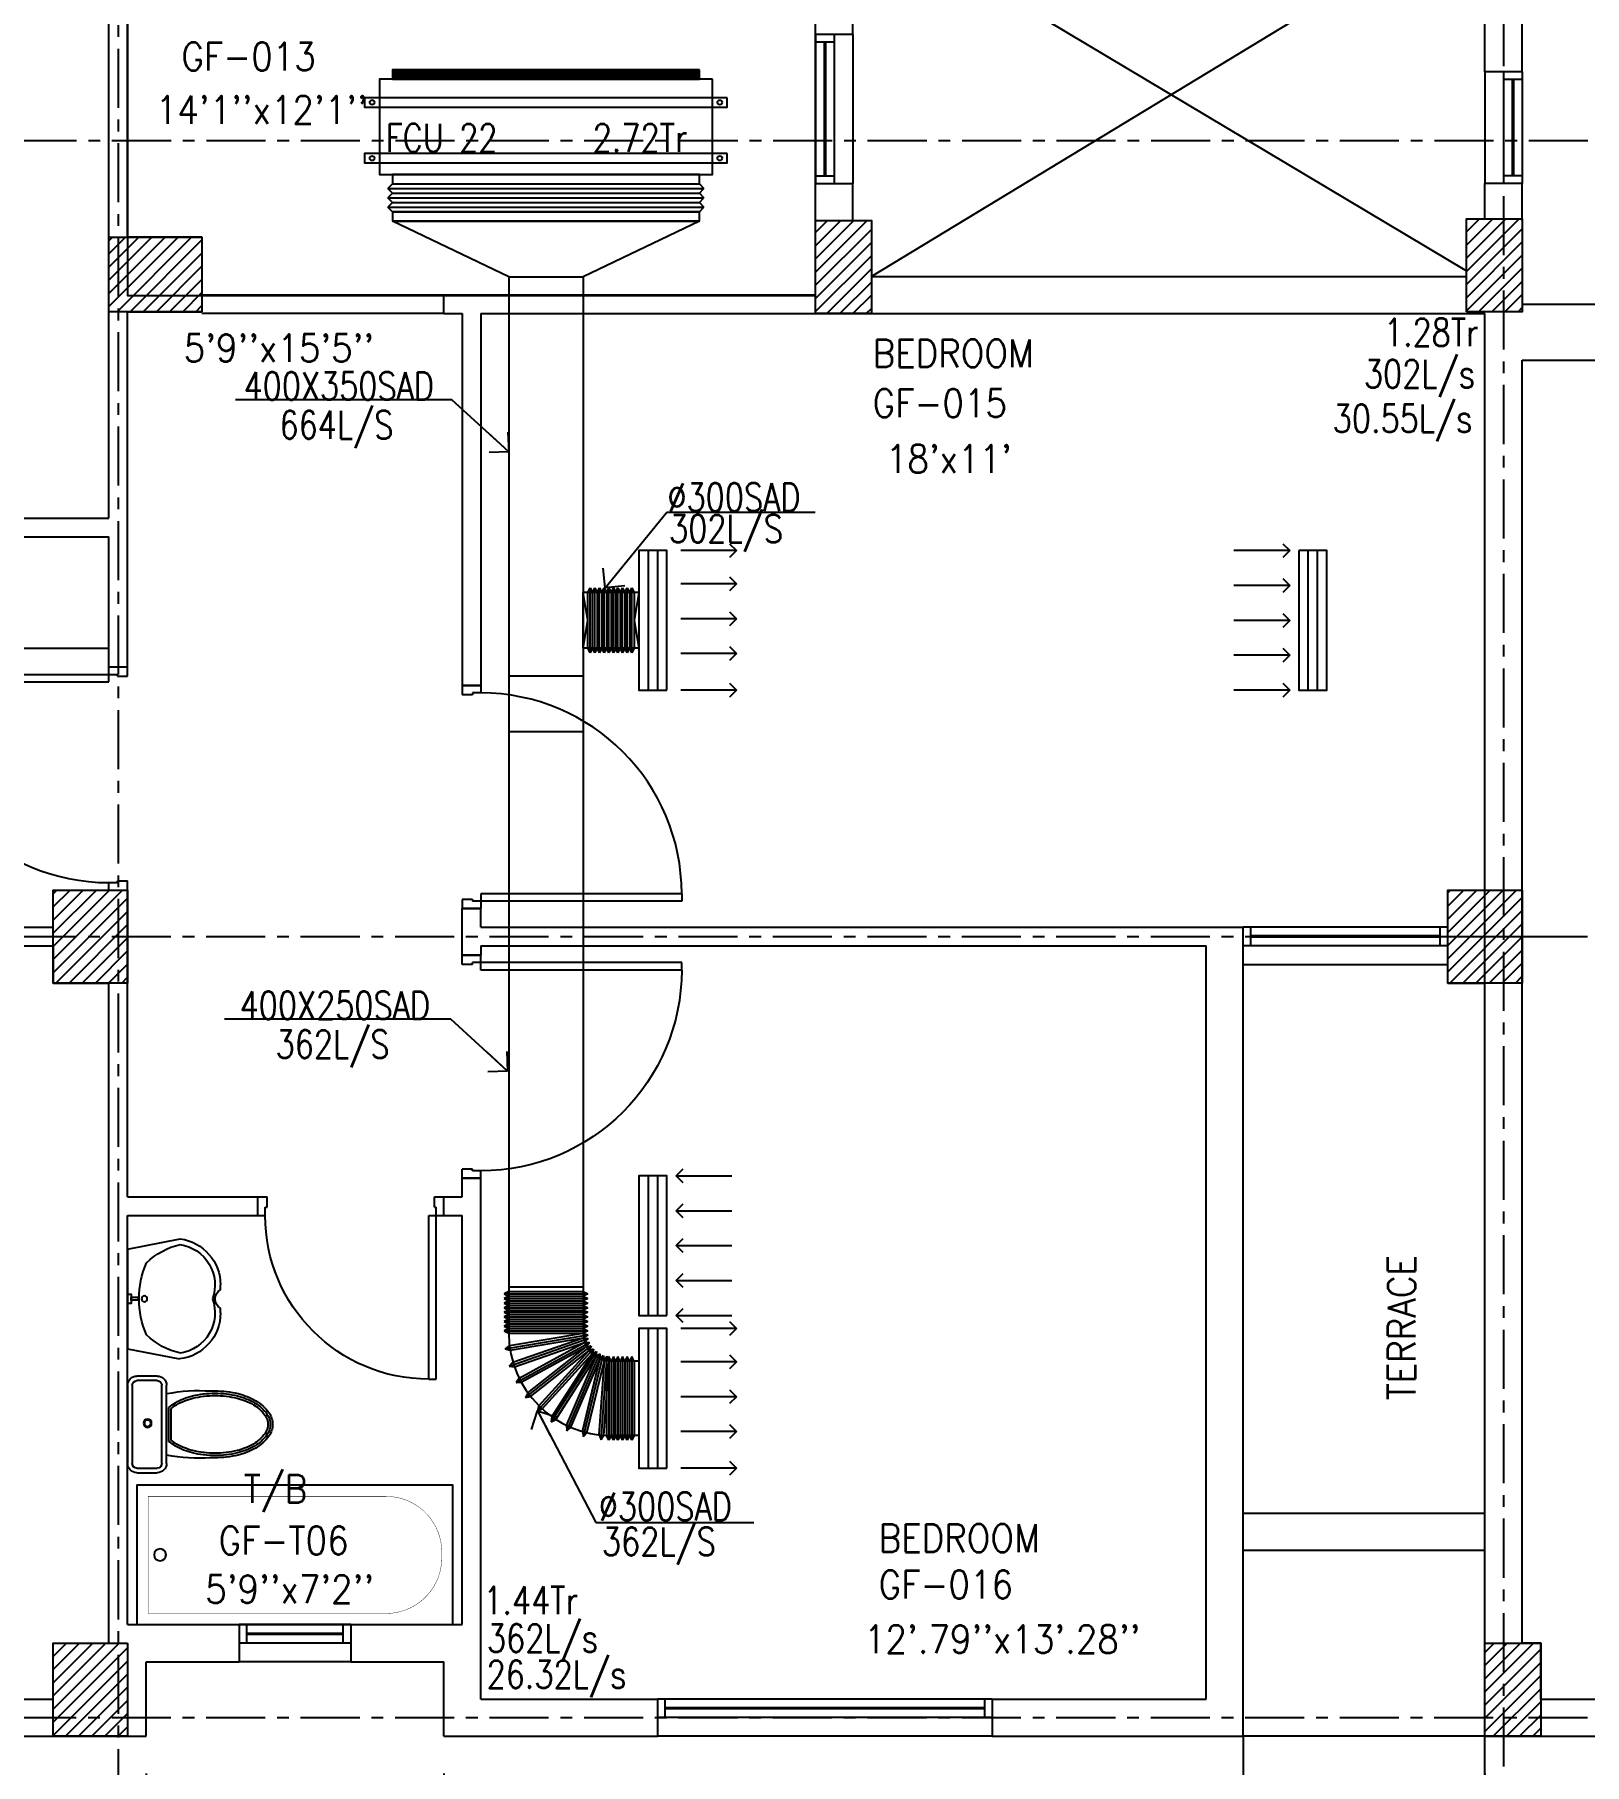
# Model space of a CAD drawing. Header units: millimetres. Extents: x -1288794 to 2153086, y -2701644 to -1335282.
# Drawn here: x 855967 to 864302, y -1509420 to -1500119 of the extents above; entities that cross this region are included whole.
import ezdxf

# ---------------------------------------------------------------- set-up
doc = ezdxf.new("R2010")
doc.units = ezdxf.units.MM
doc.header["$LTSCALE"] = 100
doc.header["$PDMODE"] = 34
doc.linetypes.add('CENTER', pattern=[50.8, 31.75, -6.35, 6.35, -6.35])
doc.linetypes.add('DASHED2', pattern=[9.525, 6.35, -3.175])
for name, color, linetype in [('A-ANNO-DIMS', 1, 'Continuous'), ('A-ANNO-TEXT', 8, 'Continuous'), ('A-DOOR', 4, 'Continuous'), ('A-FLOR-OVHD', 4, 'DASHED2'), ('A-FLOR-PFIX', 8, 'Continuous'), ('A-FLOR-SPCL', 8, 'Continuous'), ('A-GLAZ', 5, 'Continuous'), ('A-GRID', 253, 'CENTER'), ('A-WALL-FULL', 8, 'Continuous'), ('AC-HLTEXT', 100, 'Continuous'), ('AC-SAD', 3, 'Continuous'), ('AC-SAD TEXT', 3, 'Continuous'), ('FCU-AC', 160, 'Continuous'), ('RETURN GRILL RIGHT', 1, 'Continuous'), ('S-COL- HACT.', 9, 'Continuous'), ('S-COL.', 8, 'Continuous'), ('SUPPLY GRILL RIGHT', 3, 'Continuous')]:
    doc.layers.add(name, color=color, linetype=linetype)
doc.styles.add('ROMANS', font='romans.shx', dxfattribs={"width": 0.8})
doc.styles.add('SIMPLEX', font='simplex.shx', dxfattribs={"width": 0.8})
doc.dimstyles.new('100 of DIM2', dxfattribs={"dimscale": 0, "dimtxt": 200, "dimasz": 150, "dimexe": 75, "dimexo": 200, "dimgap": 75, "dimtad": 1, "dimdec": 0, "dimrnd": 5, "dimzin": 0, "dimdsep": 46, "dimtxsty": 'ROMANS', "dimblk": 'ARCHTICK', "dimcen": 100, "dimclrd": 94, "dimclre": 94, "dimclrt": 2, "dimadec": 0, "dimazin": 0, "dimtfac": 1, "dimtdec": 0, "dimtofl": 0, "dimtmove": 2, "dimatfit": 3, "dimldrblk": 'OPEN90', "dimfxl": 75, "dimtolj": 1, "dimtzin": 0, "dimarcsym": 0})
pattern_1 = [(45, (1972922.05, -1109556.65), (-35.355339, 35.355339), [])]
pattern_2 = [(45, (1093462.05, -1509993.415), (-35.355339, 35.355339), [])]

# ---------------------------------------------------------------- blocks, each defined once
blk = doc.blocks.new('D-100-R1')
for p, q in [((-80, 980), (-80, 100)), ((-80, 980), (-40, 980)), ((-40, 980), (-40, 55)), ((-1000, 100), (-1000, 0)), ((-1000, 100), (-960, 100)), ((-960, 100), (-960, 55)), ((-80, 100), (0, 100)), ((0, 100), (0, 0)), ((-960, 55), (-950, 55)), ((-950, 55), (-950, 0)), ((-50, 55), (-50, 0)), ((-50, 55), (-40, 55)), ((-50, 0), (0, 0)), ((-1000, 0), (-950, 0))]:
    blk.add_line(p, q)
at = {"linetype": 'Continuous'}
blk.add_arc((-80, 100), 880, 90, 180, dxfattribs=at)
blk = doc.blocks.new('D-120-R1')
for p, q in [((-80, 1180), (-40, 1180)), ((-80, 1180), (-80, 100)), ((-40, 1180), (-40, 55)), ((-1200, 100), (-1160, 100)), ((-1200, 100), (-1200, 0)), ((-1160, 100), (-1160, 55)), ((-80, 100), (0, 100)), ((0, 100), (0, 0)), ((-1160, 55), (-1150, 55)), ((-1150, 55), (-1150, 0)), ((-50, 55), (-40, 55)), ((-50, 55), (-50, 0)), ((-50, 0), (0, 0)), ((-1200, 0), (-1150, 0))]:
    blk.add_line(p, q)
at = {"linetype": 'Continuous'}
blk.add_arc((-80, 100), 1080, 90, 180, dxfattribs=at)
blk = doc.blocks.new('WC-1')
for p, q in [((-210, 0), (210, 0)), ((-260, -160), (-260, -50)), ((-235, -160), (-235, -50)), ((-210, -25), (210, -25)), ((235, -50), (235, -160)), ((260, -50), (260, -160)), ((210, -185), (-210, -185)), ((210, -210), (-210, -210)), ((91.5, -222.5), (-91.5, -222.5)), ((85.8, -235), (-85.8, -235))]:
    blk.add_line(p, q)
for radius in [22.1, 17.1]:
    blk.add_circle((-6.1, -107.5), radius)
for centre, radius, start, end in [((-210, -50), 50, 90, 180), ((-210, -50), 25, 90, 180), ((210, -50), 50, 360, 90), ((210, -50), 25, 360, 90), ((-210, -160), 50, 180, 270), ((-210, -160), 25, 180, 270), ((210, -160), 25, 270, 360), ((210, -160), 50, 270, 360), ((722.3, -383.2), 904.1, 168.95288, 184.06317), ((178.2, -428.2), 340.7, 149.85861, 166.47658), ((178.2, -428.2), 328.2, 149.85861, 166.47658), ((68.6, -364.5), 214, 138.41516, 149.85861), ((68.6, -364.5), 201.5, 139.99435, 149.85861), ((-68.6, -364.5), 201.5, 30.14139, 40.00565), ((-68.6, -364.5), 214, 30.14139, 41.58484), ((-178.2, -428.2), 328.2, 13.52342, 30.14139), ((-178.2, -428.2), 340.7, 13.52342, 30.14139), ((352.1, -470), 519.6, 166.47658, 180), ((352.1, -470), 507.1, 166.47658, 180), ((-352.1, -470), 507.1, 360, 13.52342), ((-352.1, -470), 519.6, 360, 13.52342), ((352.1, -470), 532.1, 177.55413, 180), ((-352.1, -470), 532.1, 360, 2.44587), ((352.1, -470), 532.1, 180, 193.52342), ((352.1, -470), 519.6, 180, 193.52342), ((352.1, -470), 507.1, 180, 193.52342), ((-352.1, -470), 507.1, 346.47658, 360), ((-352.1, -470), 519.6, 346.47658, 360), ((-352.1, -470), 532.1, 346.47658, 360), ((178.2, -511.8), 353.2, 193.52342, 210.14139), ((178.2, -511.8), 340.7, 193.52342, 210.14139), ((178.2, -511.8), 328.2, 193.52342, 210.14139), ((-178.2, -511.8), 328.2, 329.85861, 346.47658), ((-178.2, -511.8), 340.7, 329.85861, 346.47658), ((-178.2, -511.8), 353.2, 329.85861, 346.47658), ((68.6, -575.5), 226.5, 210.14139, 234.49716), ((68.6, -575.5), 214, 210.14139, 234.49716), ((68.6, -575.5), 201.5, 210.14139, 234.49716), ((0, -671.6), 83.4, 234.49716, 270), ((0, -671.6), 83.4, 270, 305.50284), ((-68.6, -575.5), 201.5, 305.50284, 329.85861), ((-68.6, -575.5), 214, 305.50284, 329.85861), ((-68.6, -575.5), 226.5, 305.50284, 329.85861), ((0, -671.6), 108.4, 234.49716, 270), ((0, -671.6), 95.9, 234.49716, 270), ((0, -671.6), 95.9, 270, 305.50284), ((0, -671.6), 108.4, 270, 305.50284)]:
    blk.add_arc(centre, radius, start, end)
at = {"linetype": 'Continuous', "ltscale": 50}
blk.add_arc((-722.3, -383.2), 904.1, 355.93683, 11.04712, dxfattribs=at)
blk = doc.blocks.new('LAV-4')
for p, q in [((-266.3, 0), (-322.3, -283.1)), ((-266.3, 0), (268.1, 0)), ((268.1, 0), (323.6, -280.1)), ((-48.1, -499.7), (-74.6, -499.7)), ((75.4, -499.7), (49.9, -499.7))]:
    blk.add_line(p, q)
for points in [[(-24.6, 0), (-24.6, -18.5), (24.6, -18.5), (24.6, 0)], [(-9.2, -20), (-9.2, -56.9), (7.7, -56.9), (7.7, -20)]]:
    blk.add_lwpolyline(points, close=True)
blk.add_circle((0, -90.7), 15.4)
for centre, radius, start, end in [((0, -538.9), 477.4, 66.12608, 113.87396), ((73.5, -366), 375, 135.33332, 167.14321), ((-73.5, -366), 375, 12.51988, 44.66672), ((-74.6, -249.7), 250, 187.67842, 270), ((-74.6, -249.7), 220, 188.58141, 289.95234), ((75.4, -249.7), 220, 250.0878, 350.85148), ((75.4, -249.7), 250, 270, 353.01209), ((0.9, -526.6), 55.9, 28.78265, 151.21735), ((49.7, -499.5), 0, 238.18833, 0)]:
    blk.add_arc(centre, radius, start, end)
blk = doc.blocks.new('W-180')
for p, q in [((1800, 100), (0, 100)), ((40, 0), (40, 100)), ((1760, 100), (1760, 0)), ((1800, 0), (0, 0))]:
    blk.add_line(p, q)
at = {"linetype": 'Continuous'}
for p, q in [((1760, 53), (40, 53)), ((1760, 47), (40, 47))]:
    blk.add_line(p, q, dxfattribs=at)
blk = doc.blocks.new('W-60')
for p, q in [((600, 100), (0, 100)), ((40, 0), (40, 100)), ((560, 100), (560, 0)), ((600, 0), (0, 0))]:
    blk.add_line(p, q)
at = {"linetype": 'Continuous'}
for p, q in [((560, 53), (40, 53)), ((560, 47), (40, 47))]:
    blk.add_line(p, q, dxfattribs=at)
blk = doc.blocks.new('BT-2')
blk.add_lwpolyline([(0, 750), (1700, 750), (1700, 0), (0, 0)], close=True)
at = {"const_width": 2}
blk.add_lwpolyline([(60, 690), (1340, 690, -0.414214), (1640, 390), (1640, 360, -0.414214), (1340, 60), (60, 60)], format="xyb", close=True, dxfattribs=at)
blk.add_circle((125, 374.5), 31.9)
blk = doc.blocks.new('W-80')
for p, q in [((800, 100), (0, 100)), ((40, 0), (40, 100)), ((760, 100), (760, 0)), ((800, 0), (0, 0))]:
    blk.add_line(p, q)
at = {"linetype": 'Continuous'}
for p, q in [((760, 53), (40, 53)), ((760, 47), (40, 47))]:
    blk.add_line(p, q, dxfattribs=at)
blk = doc.blocks.new('_ArchTick')
at = {"color": 0, "linetype": 'ByBlock', "const_width": 0.15}
blk.add_lwpolyline([(-0.5, -0.5), (0.5, 0.5)], dxfattribs=at)
blk = doc.blocks.new('*D552')
at = {"layer": 'A-ANNO-DIMS', "color": 94, "linetype": 'Continuous', "lineweight": -2, "ltscale": 3, "transparency": 16777216}
for p, q in [((863766.9, -1509468.6), (863766.9, -1512082.6)), ((876566.9, -1509468.6), (876566.9, -1512082.6)), ((876566.9, -1512007.6), (863766.9, -1512007.6))]:
    blk.add_line(p, q, dxfattribs=at)
at = {"layer": 'Defpoints', "color": 0, "linetype": 'Continuous', "ltscale": 3, "transparency": 16777216}
for p in [(863766.9, -1509268.6), (876566.9, -1509268.6), (863766.9, -1512007.6)]:
    blk.add_point(p, dxfattribs=at)
at = {"layer": 'A-ANNO-DIMS', "color": 94, "linetype": 'Continuous', "lineweight": -2, "ltscale": 3, "transparency": 16777216, "xscale": 150, "yscale": 150, "zscale": 150, "rotation": 180}
blk.add_blockref('_ArchTick', (863766.9, -1512007.6), dxfattribs=at)
at = {"layer": 'A-ANNO-DIMS', "color": 94, "linetype": 'Continuous', "lineweight": -2, "ltscale": 3, "transparency": 16777216, "xscale": 150, "yscale": 150, "zscale": 150}
blk.add_blockref('_ArchTick', (876566.9, -1512007.6), dxfattribs=at)
at = {"layer": 'A-ANNO-DIMS', "color": 2, "linetype": 'Continuous', "ltscale": 3, "transparency": 16777216, "insert": (870166.9, -1511832.6), "char_height": 200, "attachment_point": 5, "style": 'ROMANS'}
blk.add_mtext('\\A1;12800', dxfattribs=at)
blk = doc.blocks.new('_Open90')
at = {"color": 0, "linetype": 'ByBlock', "lineweight": -2}
for p, q in [((0, 0), (-1, 0)), ((-0.5, 0.5), (0, 0)), ((0, 0), (-0.5, -0.5))]:
    blk.add_line(p, q, dxfattribs=at)
blk = doc.blocks.new('*D553')
at = {"layer": 'A-ANNO-DIMS', "color": 94, "linetype": 'Continuous', "lineweight": -2, "ltscale": 3, "transparency": 16777216}
for p, q in [((862466.9, -1509468.6), (862466.9, -1512082.6)), ((863766.9, -1509468.6), (863766.9, -1512082.6)), ((863766.9, -1512007.6), (862466.9, -1512007.6))]:
    blk.add_line(p, q, dxfattribs=at)
at = {"layer": 'Defpoints', "color": 0, "linetype": 'Continuous', "ltscale": 3, "transparency": 16777216}
for p in [(862466.9, -1509268.6), (863766.9, -1509268.6), (862466.9, -1512007.6)]:
    blk.add_point(p, dxfattribs=at)
at = {"layer": 'A-ANNO-DIMS', "color": 94, "linetype": 'Continuous', "lineweight": -2, "ltscale": 3, "transparency": 16777216, "xscale": 150, "yscale": 150, "zscale": 150, "rotation": 180}
blk.add_blockref('_ArchTick', (862466.9, -1512007.6), dxfattribs=at)
at = {"layer": 'A-ANNO-DIMS', "color": 94, "linetype": 'Continuous', "lineweight": -2, "ltscale": 3, "transparency": 16777216, "xscale": 150, "yscale": 150, "zscale": 150}
blk.add_blockref('_ArchTick', (863766.9, -1512007.6), dxfattribs=at)
at = {"layer": 'A-ANNO-DIMS', "color": 2, "linetype": 'Continuous', "ltscale": 3, "transparency": 16777216, "insert": (863116.9, -1511832.6), "char_height": 200, "attachment_point": 5, "style": 'ROMANS'}
blk.add_mtext('\\A1;1300', dxfattribs=at)
blk = doc.blocks.new('*D554')
at = {"layer": 'A-ANNO-DIMS', "color": 94, "linetype": 'Continuous', "lineweight": -2, "ltscale": 3, "transparency": 16777216}
for p, q in [((858166.9, -1509468.6), (858166.9, -1512082.6)), ((862466.9, -1509468.6), (862466.9, -1512082.6)), ((862466.9, -1512007.6), (858166.9, -1512007.6))]:
    blk.add_line(p, q, dxfattribs=at)
at = {"layer": 'Defpoints', "color": 0, "linetype": 'Continuous', "ltscale": 3, "transparency": 16777216}
for p in [(858166.9, -1509268.6), (862466.9, -1509268.6), (858166.9, -1512007.6)]:
    blk.add_point(p, dxfattribs=at)
at = {"layer": 'A-ANNO-DIMS', "color": 94, "linetype": 'Continuous', "lineweight": -2, "ltscale": 3, "transparency": 16777216, "xscale": 150, "yscale": 150, "zscale": 150, "rotation": 180}
blk.add_blockref('_ArchTick', (858166.9, -1512007.6), dxfattribs=at)
at = {"layer": 'A-ANNO-DIMS', "color": 94, "linetype": 'Continuous', "lineweight": -2, "ltscale": 3, "transparency": 16777216, "xscale": 150, "yscale": 150, "zscale": 150}
blk.add_blockref('_ArchTick', (862466.9, -1512007.6), dxfattribs=at)
at = {"layer": 'A-ANNO-DIMS', "color": 2, "linetype": 'Continuous', "ltscale": 3, "transparency": 16777216, "insert": (860316.9, -1511832.6), "char_height": 200, "attachment_point": 5, "style": 'ROMANS'}
blk.add_mtext('\\A1;4300', dxfattribs=at)
blk = doc.blocks.new('*D555')
at = {"layer": 'A-ANNO-DIMS', "color": 94, "linetype": 'Continuous', "lineweight": -2, "ltscale": 3, "transparency": 16777216}
for p, q in [((856566.9, -1509468.6), (856566.9, -1512082.6)), ((858166.9, -1509468.6), (858166.9, -1512082.6)), ((858166.9, -1512007.6), (856566.9, -1512007.6))]:
    blk.add_line(p, q, dxfattribs=at)
at = {"layer": 'Defpoints', "color": 0, "linetype": 'Continuous', "ltscale": 3, "transparency": 16777216}
for p in [(856566.9, -1509268.6), (858166.9, -1509268.6), (856566.9, -1512007.6)]:
    blk.add_point(p, dxfattribs=at)
at = {"layer": 'A-ANNO-DIMS', "color": 94, "linetype": 'Continuous', "lineweight": -2, "ltscale": 3, "transparency": 16777216, "xscale": 150, "yscale": 150, "zscale": 150, "rotation": 180}
blk.add_blockref('_ArchTick', (856566.9, -1512007.6), dxfattribs=at)
at = {"layer": 'A-ANNO-DIMS', "color": 94, "linetype": 'Continuous', "lineweight": -2, "ltscale": 3, "transparency": 16777216, "xscale": 150, "yscale": 150, "zscale": 150}
blk.add_blockref('_ArchTick', (858166.9, -1512007.6), dxfattribs=at)
at = {"layer": 'A-ANNO-DIMS', "color": 2, "linetype": 'Continuous', "ltscale": 3, "transparency": 16777216, "insert": (857366.9, -1511832.6), "char_height": 200, "attachment_point": 5, "style": 'ROMANS'}
blk.add_mtext('\\A1;1600', dxfattribs=at)
blk = doc.blocks.new('*D550')
at = {"layer": 'A-ANNO-DIMS', "color": 94, "linetype": 'Continuous', "lineweight": -2, "ltscale": 3, "transparency": 16777216}
for p, q in [((852166.9, -1509468.6), (852166.9, -1512082.6)), ((856566.9, -1509468.6), (856566.9, -1512082.6)), ((856566.9, -1512007.6), (852166.9, -1512007.6))]:
    blk.add_line(p, q, dxfattribs=at)
at = {"layer": 'Defpoints', "color": 0, "linetype": 'Continuous', "ltscale": 3, "transparency": 16777216}
for p in [(852166.9, -1509268.6), (856566.9, -1509268.6), (852166.9, -1512007.6)]:
    blk.add_point(p, dxfattribs=at)
at = {"layer": 'A-ANNO-DIMS', "color": 94, "linetype": 'Continuous', "lineweight": -2, "ltscale": 3, "transparency": 16777216, "xscale": 150, "yscale": 150, "zscale": 150, "rotation": 180}
blk.add_blockref('_ArchTick', (852166.9, -1512007.6), dxfattribs=at)
at = {"layer": 'A-ANNO-DIMS', "color": 94, "linetype": 'Continuous', "lineweight": -2, "ltscale": 3, "transparency": 16777216, "xscale": 150, "yscale": 150, "zscale": 150}
blk.add_blockref('_ArchTick', (856566.9, -1512007.6), dxfattribs=at)
at = {"layer": 'A-ANNO-DIMS', "color": 2, "linetype": 'Continuous', "ltscale": 3, "transparency": 16777216, "insert": (854366.9, -1511832.6), "char_height": 200, "attachment_point": 5, "style": 'ROMANS'}
blk.add_mtext('\\A1;4400', dxfattribs=at)
blk = doc.blocks.new('fcu 3 tr')
h = blk.add_hatch()
h.set_pattern_fill('NET', color=3)
h.paths.add_polyline_path([(86303.6, -1585366.8), (84653.6, -1585366.8), (84653.6, -1585416.8), (86303.6, -1585416.8)])
at = {"layer": 'FCU-AC'}
for p, q in [((84653.6, -1584653.8), (84628.6, -1584678.8)), ((86328.6, -1584678.8), (84628.6, -1584678.8)), ((84653.6, -1584703.8), (84628.6, -1584678.8)), ((86303.6, -1584653.8), (84653.6, -1584653.8)), ((86303.6, -1584653.8), (86328.6, -1584678.8)), ((86303.6, -1584703.8), (86328.6, -1584678.8)), ((84653.6, -1584703.8), (84628.6, -1584728.8)), ((86328.6, -1584728.8), (84628.6, -1584728.8)), ((84653.6, -1584753.8), (84628.6, -1584728.8)), ((84653.6, -1584753.8), (84628.6, -1584778.8)), ((86303.6, -1584703.8), (84653.6, -1584703.8)), ((86303.6, -1584703.8), (84653.6, -1584703.8)), ((86303.6, -1584753.8), (84653.6, -1584753.8)), ((86303.6, -1584753.8), (84653.6, -1584753.8)), ((86303.6, -1584703.8), (86328.6, -1584728.8)), ((86303.6, -1584753.8), (86328.6, -1584728.8)), ((86303.6, -1584753.8), (86328.6, -1584778.8)), ((86328.6, -1584778.8), (84628.6, -1584778.8)), ((84653.6, -1584803.8), (84628.6, -1584778.8)), ((86303.6, -1584803.8), (86328.6, -1584778.8))]:
    blk.add_line(p, q, dxfattribs=at)
at = {"layer": 'FCU-AC', "color": 1}
for p, q in [((86303.6, -1584603.8), (84653.6, -1584603.8)), ((84653.6, -1584603.8), (84653.6, -1584653.8)), ((84653.6, -1584653.8), (86303.6, -1584653.8)), ((86303.6, -1584653.8), (86303.6, -1584603.8)), ((86303.6, -1584803.8), (84653.6, -1584803.8)), ((84653.6, -1584803.8), (84653.6, -1584853.8)), ((84653.6, -1584853.8), (86303.6, -1584853.8)), ((86303.6, -1584853.8), (86303.6, -1584803.8))]:
    blk.add_line(p, q, dxfattribs=at)
at = {"layer": 'FCU-AC'}
blk.add_lwpolyline([(84583.6, -1585366.8), (86373.6, -1585366.8), (86373.6, -1584853.8), (84583.6, -1584853.8)], close=True, dxfattribs=at)
at = {"layer": 'FCU-AC', "color": 6}
for points in [[(84503.6, -1584966.8), (86453.6, -1584966.8), (86453.6, -1584916.8), (84503.6, -1584916.8)], [(84503.6, -1585266.8), (86453.6, -1585266.8), (86453.6, -1585216.8), (84503.6, -1585216.8)]]:
    blk.add_lwpolyline(points, close=True, dxfattribs=at)
at = {"layer": 'FCU-AC', "color": 3}
blk.add_lwpolyline([(84653.6, -1585416.8), (86303.6, -1585416.8), (86303.6, -1585366.8), (84653.6, -1585366.8)], close=True, dxfattribs=at)
at = {"layer": 'FCU-AC', "color": 6}
for centre in [(84543.6, -1584941.8), (86413.6, -1584941.8), (84543.6, -1585241.8), (86413.6, -1585241.8)]:
    blk.add_circle(centre, 12.5, dxfattribs=at)
blk = doc.blocks.new('*U557')
at = {"layer": 'AC-SAD'}
for p, q in [((-25, 0), (-12.5, 25)), ((-12.5, -425), (-12.5, 25)), ((-12.5, 25), (0, 0)), ((0, -400), (0, 0)), ((-25, -400), (-25, 0)), ((-25, -400), (-12.5, -425)), ((-12.5, -425), (0, -400))]:
    blk.add_line(p, q, dxfattribs=at)
blk = doc.blocks.new('*U558')
at = {"layer": 'AC-SAD', "color": 0, "linetype": 'ByBlock', "lineweight": -2, "transparency": 16777216}
for p, rotation in [((858916.9, -1507101.7), 270), ((858918.9, -1507126.6), 279.5492965855137), ((858925.1, -1507150.8), 289.0985931710273), ((858935.2, -1507173.7), 298.647889756541), ((858949, -1507194.5), 308.1971863420547), ((858966, -1507212.8), 317.7464829275685), ((858985.8, -1507228), 327.2957795130822), ((859007.9, -1507239.7), 336.8450760985959), ((859031.6, -1507247.5), 346.3943726841096), ((859056.3, -1507251.4), 355.9436692696233)]:
    blk.add_blockref('*U557', p, dxfattribs=dict(at, rotation=rotation))
blk = doc.blocks.new('SUPPLY GRILL RIGHT')
at = {"layer": 'SUPPLY GRILL RIGHT'}
for p, q in [((375, 25), (-375, 25)), ((375, -25), (375, 25)), ((375, -25), (-375, -25)), ((375, -75), (375, -25))]:
    blk.add_line(p, q, dxfattribs=at)
blk.add_lwpolyline([(-375, -75), (375, -75), (375, 75), (-375, 75)], close=True, dxfattribs=at)
for points in [[(-375, -450), (-375, -150)], [(-178.5, -450), (-178.5, -150)], [(9, -450), (9, -150)], [(196.5, -450), (196.5, -150)], [(375, -450), (375, -150)]]:
    blk.add_leader(points, dimstyle='100 of DIM2', override={"dimscale": 1, "dimasz": 75, "dimtad": 0, "dimclrd": 0, "dimfxl": 0.2}, dxfattribs=at)
blk = doc.blocks.new('RETURN GRILL RIGHT')
at = {"layer": 'RETURN GRILL RIGHT'}
for p, q in [((375, 25), (-375, 25)), ((375, -25), (-375, -25))]:
    blk.add_line(p, q, dxfattribs=at)
blk.add_lwpolyline([(-375, -75), (375, -75), (375, 75), (-375, 75)], close=True, dxfattribs=at)
for points in [[(-375, -125), (-375, -425)], [(-187.5, -125), (-187.5, -425)], [(0, -125), (0, -425)], [(187.5, -125), (187.5, -425)], [(375, -125), (375, -425)]]:
    blk.add_leader(points, dimstyle='100 of DIM2', override={"dimscale": 1, "dimasz": 75, "dimtad": 0, "dimclrd": 0, "dimfxl": 0.2}, dxfattribs=at)

msp = doc.modelspace()

# ---------------------------------------------------------------- hatches: boundary and pattern name
at = {"layer": 'S-COL- HACT.', "linetype": 'Continuous', "ltscale": 3}
h = msp.add_hatch(dxfattribs=at)
h.set_pattern_fill('ANSI31', color=256, scale=400, style=0)
h.set_pattern_definition([(45, (1972972.05, -1109556.65), (-35.355339, 35.355339), [])])
h.paths.add_polyline_path([(860166.9, -1501618.6), (860166.9, -1501118.6), (860466.9, -1501118.6), (860466.9, -1501618.6)])
h = msp.add_hatch(dxfattribs=at)
h.set_pattern_fill('ANSI31', color=256, scale=400, style=0)
h.set_pattern_definition([(45, (1972872.05, -1109546.65), (-35.355339, 35.355339), [])])
h.paths.add_polyline_path([(863666.9, -1501608.6), (863666.9, -1501108.6), (863966.9, -1501108.6), (863966.9, -1501608.6)])
h = msp.add_hatch(dxfattribs=at)
h.set_pattern_fill('ANSI31', color=256, scale=400, style=0)
h.set_pattern_definition(pattern_2)
h.paths.add_polyline_path([(856866.9, -1501208.6), (856366.9, -1501208.6), (856366.9, -1501608.6), (856866.9, -1501608.6)])
h = msp.add_hatch(dxfattribs=at)
h.set_pattern_fill('ANSI31', color=256, scale=400, style=0)
h.set_pattern_definition(pattern_1)
h.paths.add_polyline_path([(856466.9, -1504718.6), (856466.9, -1505218.6), (856066.9, -1505218.6), (856066.9, -1504718.6)])
h = msp.add_hatch(dxfattribs=at)
h.set_pattern_fill('ANSI31', color=256, scale=400, style=0)
h.set_pattern_definition(pattern_1)
h.paths.add_polyline_path([(863966.9, -1504718.6), (863966.9, -1505218.6), (863566.9, -1505218.6), (863566.9, -1504718.6)])
h = msp.add_hatch(dxfattribs=at)
h.set_pattern_fill('ANSI31', color=256, scale=400, style=0)
h.set_pattern_definition(pattern_1)
h.paths.add_polyline_path([(856466.9, -1508768.6), (856466.9, -1509268.6), (856066.9, -1509268.6), (856066.9, -1508768.6)])
h = msp.add_hatch(dxfattribs=at)
h.set_pattern_fill('ANSI31', color=256, scale=400, style=0)
h.set_pattern_definition(pattern_2)
h.paths.add_polyline_path([(864066.9, -1508768.6), (864066.9, -1509268.6), (863766.9, -1509268.6), (863766.9, -1508768.6)])

# ---------------------------------------------------------------- linework, layer by layer
at = {"layer": 'A-FLOR-OVHD', "linetype": 'Continuous', "ltscale": 3}
for p, q in [((856866.9, -1501518.6), (858166.9, -1501518.6)), ((858166.9, -1501618.6), (856866.9, -1501618.6))]:
    msp.add_line(p, q, dxfattribs=at)
at = {"layer": 'A-FLOR-OVHD', "ltscale": 3}
msp.add_lwpolyline([(876566.9, -1509268.6), (876566.9, -1510568.6), (863766.9, -1510568.6), (863766.9, -1509268.6), (862466.9, -1509268.6), (862466.9, -1510568.6), (858166.9, -1510568.6), (858166.9, -1510168.6), (856566.9, -1510168.6), (856566.9, -1510568.6), (849566.9, -1510568.6), (849566.9, -1500918.6), (848566.9, -1500918.6), (848566.9, -1496418.6)], dxfattribs=at)
msp.add_lwpolyline([(876566.9, -1509268.6), (876566.9, -1510568.6), (863766.9, -1510568.6), (863766.9, -1509268.6), (862466.9, -1509268.6), (862466.9, -1510568.6), (858166.9, -1510568.6), (858166.9, -1510168.6), (856566.9, -1510168.6), (856566.9, -1510568.6), (849566.9, -1510568.6), (849566.9, -1500918.6), (848566.9, -1500918.6), (848566.9, -1496418.6)], dxfattribs=at)
at = {"layer": 'A-FLOR-SPCL', "ltscale": 3}
for p, q in [((860366.9, -1499418.6), (863666.9, -1501389.2)), ((863766.9, -1499418.6), (860466.9, -1501418.6)), ((853866.9, -1503418.6), (856366.9, -1503418.6)), ((862466.9, -1508068.6), (863766.9, -1508068.6)), ((862466.9, -1508268.6), (863766.9, -1508268.6))]:
    msp.add_line(p, q, dxfattribs=at)
msp.add_lwpolyline([(860166.9, -1497218.6), (856466.9, -1497218.6), (856466.9, -1501521.3), (860166.9, -1501521.3)], close=True, dxfattribs=at)
at = {"layer": 'A-GLAZ', "ltscale": 3}
for p, q in [((860366.9, -1500118.6), (860366.9, -1500918.6)), ((863766.9, -1500318.6), (863766.9, -1500918.6)), ((862466.9, -1505118.6), (863566.9, -1505118.6)), ((857666.9, -1508868.6), (857066.9, -1508868.6)), ((861116.9, -1509268.6), (859316.9, -1509268.6))]:
    msp.add_line(p, q, dxfattribs=at)
at = {"layer": 'A-GLAZ'}
for p, q in [((863566.9, -1504918.6), (862466.9, -1504918.6)), ((862506.9, -1504918.6), (862506.9, -1505018.6)), ((863526.9, -1505018.6), (863526.9, -1504918.6)), ((863566.9, -1505018.6), (862466.9, -1505018.6))]:
    msp.add_line(p, q, dxfattribs=at)
at = {"layer": 'A-GLAZ', "linetype": 'Continuous'}
for p, q in [((863526.9, -1504965.6), (862506.9, -1504965.6)), ((863526.9, -1504971.6), (862506.9, -1504971.6))]:
    msp.add_line(p, q, dxfattribs=at)
at = {"layer": 'A-GRID', "ltscale": 0.1}
for p, q in [((856416.9, -1465142.6), (856416.9, -1513277)), ((863866.9, -1466442.6), (863866.9, -1514577)), ((839111.1, -1500687.6), (882650.7, -1500687.6)), ((839109.7, -1504968.6), (882649.2, -1504968.6)), ((839109.7, -1509168.6), (882649.2, -1509168.6))]:
    msp.add_line(p, q, dxfattribs=at)
at = {"layer": 'A-WALL-FULL', "ltscale": 3}
for p, q in [((856366.9, -1502718.6), (856366.9, -1496818.6)), ((856466.9, -1501208.6), (856466.9, -1497218.6)), ((863966.9, -1500318.6), (863966.9, -1499050.6)), ((860166.9, -1500118.6), (860166.9, -1499218.6)), ((860366.9, -1500118.6), (860366.9, -1499418.6)), ((863766.9, -1500318.6), (863766.9, -1499418.6)), ((860366.9, -1500118.6), (860166.9, -1500118.6)), ((863966.9, -1500318.6), (863766.9, -1500318.6)), ((860166.9, -1501118.6), (860166.9, -1500918.6)), ((860166.9, -1500918.6), (860366.9, -1500918.6)), ((860366.9, -1501118.6), (860366.9, -1500918.6)), ((863766.9, -1501108.6), (863766.9, -1500918.6)), ((863966.9, -1500918.6), (863766.9, -1500918.6)), ((863966.9, -1501118.6), (863966.9, -1500918.6)), ((860466.9, -1501418.6), (863666.9, -1501418.6)), ((858166.9, -1501518.6), (860166.9, -1501518.6)), ((858166.9, -1501618.6), (858166.9, -1501518.6)), ((856466.9, -1503518.6), (856466.9, -1501608.6)), ((858166.9, -1501618.6), (858116.9, -1501618.6)), ((858266.9, -1501618.6), (858266.9, -1503618.6)), ((858366.9, -1501618.6), (863766.9, -1501618.6)), ((858366.9, -1501618.6), (858366.9, -1503618.6)), ((863766.9, -1504718.6), (863766.9, -1501618.6)), ((863966.9, -1501568.6), (865366.9, -1501568.6)), ((863966.9, -1501868.6), (865466.9, -1501868.6)), ((863966.9, -1508768.6), (863966.9, -1501868.6)), ((851066.9, -1502718.6), (856366.9, -1502718.6)), ((853866.9, -1502818.6), (856366.9, -1502818.6)), ((856366.9, -1503518.6), (856366.9, -1502818.6)), ((856366.9, -1503518.6), (856466.9, -1503518.6)), ((858266.9, -1503618.6), (858366.9, -1503618.6)), ((856366.9, -1504718.6), (856466.9, -1504718.6)), ((856466.9, -1506368.6), (856466.9, -1504718.6)), ((863566.9, -1504718.6), (863766.9, -1504718.6)), ((863566.9, -1505218.6), (863566.9, -1504718.6)), ((858266.9, -1504818.6), (858366.9, -1504818.6)), ((858266.9, -1505068.6), (858266.9, -1504818.6)), ((858366.9, -1504918.6), (858366.9, -1504818.6)), ((855866.9, -1504918.6), (856066.9, -1504918.6)), ((858366.9, -1504918.6), (862466.9, -1504918.6)), ((862466.9, -1505118.6), (862466.9, -1504918.6)), ((855866.9, -1505018.6), (856066.9, -1505018.6)), ((858366.9, -1505018.6), (862266.9, -1505018.6)), ((858366.9, -1505018.6), (858366.9, -1505068.6)), ((862266.9, -1509068.6), (862266.9, -1505018.6)), ((858266.9, -1505068.6), (858366.9, -1505068.6)), ((862466.9, -1505118.6), (862466.9, -1505118.6)), ((862466.9, -1509268.6), (862466.9, -1505118.6)), ((856366.9, -1508768.6), (856366.9, -1505218.6)), ((863566.9, -1505218.6), (863766.9, -1505218.6)), ((863766.9, -1509268.6), (863766.9, -1505218.6)), ((858266.9, -1506268.6), (858366.9, -1506268.6)), ((858266.9, -1506368.6), (858266.9, -1506268.6)), ((858366.9, -1509068.6), (858366.9, -1506268.6)), ((856466.9, -1506368.6), (857166.9, -1506368.6)), ((857166.9, -1506468.6), (857166.9, -1506368.6)), ((858166.9, -1506468.6), (858166.9, -1506368.6)), ((858166.9, -1506368.6), (858266.9, -1506368.6)), ((856466.9, -1506468.6), (857166.9, -1506468.6)), ((856466.9, -1508668.6), (856466.9, -1506468.6)), ((858166.9, -1506468.6), (858266.9, -1506468.6)), ((858266.9, -1508668.6), (858266.9, -1506468.6)), ((856466.9, -1508668.6), (857066.9, -1508668.6)), ((857066.9, -1508668.6), (857066.9, -1508868.6)), ((857666.9, -1508668.6), (858266.9, -1508668.6)), ((857666.9, -1508668.6), (857666.9, -1508868.6)), ((856566.9, -1509268.6), (856566.9, -1508868.6)), ((856566.9, -1508868.6), (857066.9, -1508868.6)), ((857666.9, -1508868.6), (858166.9, -1508868.6)), ((858166.9, -1509268.6), (858166.9, -1508868.6)), ((854366.9, -1509068.6), (856066.9, -1509068.6)), ((858366.9, -1509068.6), (859316.9, -1509068.6)), ((859316.9, -1509068.6), (859316.9, -1509268.6)), ((861116.9, -1509068.6), (862266.9, -1509068.6)), ((861116.9, -1509068.6), (861116.9, -1509268.6)), ((864066.9, -1509068.6), (864366.9, -1509068.6)), ((854366.9, -1509268.6), (856566.9, -1509268.6)), ((858166.9, -1509268.6), (859316.9, -1509268.6)), ((861116.9, -1509268.6), (862466.9, -1509268.6)), ((863766.9, -1509268.6), (864366.9, -1509268.6))]:
    msp.add_line(p, q, dxfattribs=at)
at = {"layer": 'A-WALL-FULL', "linetype": 'Continuous', "ltscale": 3}
for p, q in [((860166.9, -1501518.6), (860166.9, -1501118.6)), ((860166.9, -1501118.6), (860166.9, -1501118.6)), ((860366.9, -1501118.6), (860466.9, -1501118.6)), ((860466.9, -1501118.6), (860466.9, -1501418.6)), ((863666.9, -1501418.6), (863666.9, -1501108.6)), ((863666.9, -1501108.6), (863766.9, -1501108.6)), ((863966.9, -1501118.6), (863966.9, -1501118.6)), ((863966.9, -1501118.6), (863966.9, -1501568.6)), ((856866.9, -1501208.6), (856466.9, -1501208.6)), ((856466.9, -1501608.6), (856866.9, -1501608.6)), ((858166.9, -1501618.6), (858266.9, -1501618.6)), ((856066.9, -1504918.6), (856066.9, -1504718.6)), ((856066.9, -1504718.6), (856466.9, -1504718.6)), ((856066.9, -1505018.6), (856066.9, -1505218.6)), ((856066.9, -1505218.6), (856366.9, -1505218.6)), ((856066.9, -1509068.6), (856066.9, -1508768.6)), ((856066.9, -1508768.6), (856366.9, -1508768.6)), ((864066.9, -1508768.6), (863966.9, -1508768.6)), ((864066.9, -1509068.6), (864066.9, -1508768.6))]:
    msp.add_line(p, q, dxfattribs=at)
at = {"layer": 'AC-HLTEXT'}
for p, q in [((863766.9, -1505218.6), (863766.9, -1504622)), ((863566.9, -1504968.6), (864254.1, -1504968.6))]:
    msp.add_line(p, q, dxfattribs=at)
at = {"layer": 'AC-SAD'}
for p, q in [((859541.9, -1501121.3), (857891.9, -1501121.3)), ((858516.9, -1501421.3), (857891.9, -1501121.3)), ((859541.9, -1501121.3), (858916.9, -1501421.3)), ((858516.9, -1501421.3), (858516.9, -1507101.7)), ((858516.9, -1501421.3), (858916.9, -1501421.3)), ((858916.9, -1501421.3), (858916.9, -1507101.7)), ((858941.9, -1503118.6), (858954.4, -1503093.6)), ((858954.4, -1503443.6), (858954.4, -1503093.6)), ((858954.4, -1503093.6), (858966.9, -1503118.6)), ((858966.9, -1503118.6), (858979.4, -1503093.6)), ((858979.4, -1503443.6), (858979.4, -1503093.6)), ((858979.4, -1503093.6), (858991.9, -1503118.6)), ((858991.9, -1503118.6), (859004.4, -1503093.6)), ((859004.4, -1503443.6), (859004.4, -1503093.6)), ((859004.4, -1503093.6), (859016.9, -1503118.6)), ((859016.9, -1503118.6), (859029.4, -1503093.6)), ((859029.4, -1503443.6), (859029.4, -1503093.6)), ((859029.4, -1503093.6), (859041.9, -1503118.6)), ((859041.9, -1503118.6), (859054.4, -1503093.6)), ((859054.4, -1503443.6), (859054.4, -1503093.6)), ((859054.4, -1503093.6), (859066.9, -1503118.6)), ((859066.9, -1503118.6), (859079.4, -1503093.6)), ((859079.4, -1503443.6), (859079.4, -1503093.6)), ((859079.4, -1503093.6), (859091.9, -1503118.6)), ((859091.9, -1503118.6), (859104.4, -1503093.6)), ((859104.4, -1503443.6), (859104.4, -1503093.6)), ((859104.4, -1503093.6), (859116.9, -1503118.6)), ((859116.9, -1503118.6), (859129.4, -1503093.6)), ((859129.4, -1503443.6), (859129.4, -1503093.6)), ((859129.4, -1503093.6), (859141.9, -1503118.6)), ((859141.9, -1503118.6), (859154.4, -1503093.6)), ((859154.4, -1503443.6), (859154.4, -1503093.6)), ((859154.4, -1503093.6), (859166.9, -1503118.6)), ((859166.9, -1503118.6), (859179.4, -1503093.6)), ((859179.4, -1503443.6), (859179.4, -1503093.6)), ((859179.4, -1503093.6), (859191.9, -1503118.6)), ((858916.9, -1503118.6), (858916.9, -1503418.6)), ((858916.9, -1503418.6), (858916.9, -1503118.6)), ((858941.9, -1503268.6), (858916.9, -1503118.6)), ((859216.9, -1503118.6), (858916.9, -1503118.6)), ((858941.9, -1503418.6), (858941.9, -1503118.6)), ((858966.9, -1503418.6), (858966.9, -1503118.6)), ((858991.9, -1503118.6), (858991.9, -1503418.6)), ((859016.9, -1503118.6), (859016.9, -1503418.6)), ((859041.9, -1503118.6), (859041.9, -1503418.6)), ((859066.9, -1503118.6), (859066.9, -1503418.6)), ((859091.9, -1503118.6), (859091.9, -1503418.6)), ((859116.9, -1503118.6), (859116.9, -1503418.6)), ((859141.9, -1503118.6), (859141.9, -1503418.6)), ((859166.9, -1503118.6), (859166.9, -1503418.6)), ((859216.9, -1503118.6), (859191.9, -1503268.6)), ((859191.9, -1503118.6), (859191.9, -1503418.6)), ((858916.9, -1503418.6), (858941.9, -1503268.6)), ((859191.9, -1503268.6), (859216.9, -1503418.6)), ((859216.9, -1503418.6), (858916.9, -1503418.6)), ((858954.4, -1503443.6), (858941.9, -1503418.6)), ((858966.9, -1503418.6), (858954.4, -1503443.6)), ((858979.4, -1503443.6), (858966.9, -1503418.6)), ((858991.9, -1503418.6), (858979.4, -1503443.6)), ((859004.4, -1503443.6), (858991.9, -1503418.6)), ((859016.9, -1503418.6), (859004.4, -1503443.6)), ((859029.4, -1503443.6), (859016.9, -1503418.6)), ((859041.9, -1503418.6), (859029.4, -1503443.6)), ((859054.4, -1503443.6), (859041.9, -1503418.6)), ((859066.9, -1503418.6), (859054.4, -1503443.6)), ((859079.4, -1503443.6), (859066.9, -1503418.6)), ((859091.9, -1503418.6), (859079.4, -1503443.6)), ((859104.4, -1503443.6), (859091.9, -1503418.6)), ((859116.9, -1503418.6), (859104.4, -1503443.6)), ((859129.4, -1503443.6), (859116.9, -1503418.6)), ((859141.9, -1503418.6), (859129.4, -1503443.6)), ((859154.4, -1503443.6), (859141.9, -1503418.6)), ((859166.9, -1503418.6), (859154.4, -1503443.6)), ((859179.4, -1503443.6), (859166.9, -1503418.6)), ((859191.9, -1503418.6), (859179.4, -1503443.6)), ((858916.9, -1503568.6), (858516.9, -1503568.6)), ((858916.9, -1503868.6), (858516.9, -1503868.6)), ((858516.9, -1506876.7), (858491.9, -1506889.2)), ((858491.9, -1506889.2), (858941.9, -1506889.2)), ((858491.9, -1506889.2), (858516.9, -1506901.7)), ((858516.9, -1506901.7), (858491.9, -1506914.2)), ((858491.9, -1506914.2), (858941.9, -1506914.2)), ((858491.9, -1506914.2), (858516.9, -1506926.7)), ((858516.9, -1506851.7), (858916.9, -1506851.7)), ((858516.9, -1506876.7), (858916.9, -1506876.7)), ((858516.9, -1506901.7), (858916.9, -1506901.7)), ((858916.9, -1506876.7), (858941.9, -1506889.2)), ((858941.9, -1506889.2), (858916.9, -1506901.7)), ((858916.9, -1506901.7), (858941.9, -1506914.2)), ((858941.9, -1506914.2), (858916.9, -1506926.7)), ((858516.9, -1506926.7), (858491.9, -1506939.2)), ((858491.9, -1506939.2), (858941.9, -1506939.2)), ((858491.9, -1506939.2), (858516.9, -1506951.7)), ((858516.9, -1506951.7), (858491.9, -1506964.2)), ((858491.9, -1506964.2), (858941.9, -1506964.2)), ((858491.9, -1506964.2), (858516.9, -1506976.7)), ((858516.9, -1506976.7), (858491.9, -1506989.2)), ((858491.9, -1506989.2), (858941.9, -1506989.2)), ((858491.9, -1506989.2), (858516.9, -1507001.7)), ((858516.9, -1507001.7), (858491.9, -1507014.2)), ((858491.9, -1507014.2), (858941.9, -1507014.2)), ((858491.9, -1507014.2), (858516.9, -1507026.7)), ((858516.9, -1506926.7), (858916.9, -1506926.7)), ((858516.9, -1506951.7), (858916.9, -1506951.7)), ((858516.9, -1506976.7), (858916.9, -1506976.7)), ((858516.9, -1507001.7), (858916.9, -1507001.7)), ((858916.9, -1506926.7), (858941.9, -1506939.2)), ((858941.9, -1506939.2), (858916.9, -1506951.7)), ((858916.9, -1506951.7), (858941.9, -1506964.2)), ((858941.9, -1506964.2), (858916.9, -1506976.7)), ((858916.9, -1506976.7), (858941.9, -1506989.2)), ((858941.9, -1506989.2), (858916.9, -1507001.7)), ((858916.9, -1507001.7), (858941.9, -1507014.2)), ((858941.9, -1507014.2), (858916.9, -1507026.7)), ((858516.9, -1507026.7), (858491.9, -1507039.2)), ((858491.9, -1507039.2), (858941.9, -1507039.2)), ((858491.9, -1507039.2), (858516.9, -1507051.7)), ((858516.9, -1507051.7), (858491.9, -1507064.2)), ((858491.9, -1507064.2), (858941.9, -1507064.2)), ((858491.9, -1507064.2), (858516.9, -1507076.7)), ((858516.9, -1507026.7), (858916.9, -1507026.7)), ((858516.9, -1507051.7), (858916.9, -1507051.7)), ((858916.9, -1507026.7), (858941.9, -1507039.2)), ((858941.9, -1507039.2), (858916.9, -1507051.7)), ((858916.9, -1507051.7), (858941.9, -1507064.2)), ((858941.9, -1507064.2), (858916.9, -1507076.7)), ((859054.4, -1507226.7), (859041.9, -1507251.7)), ((859041.9, -1507251.7), (859041.9, -1507651.7)), ((859054.4, -1507226.7), (859054.4, -1507676.7)), ((859066.9, -1507251.7), (859054.4, -1507226.7)), ((859079.4, -1507226.7), (859066.9, -1507251.7)), ((859216.9, -1507251.7), (859066.9, -1507251.7)), ((859066.9, -1507251.7), (859066.9, -1507651.7)), ((859079.4, -1507226.7), (859079.4, -1507676.7)), ((859091.9, -1507251.7), (859079.4, -1507226.7)), ((859104.4, -1507226.7), (859091.9, -1507251.7)), ((859091.9, -1507251.7), (859091.9, -1507651.7)), ((859104.4, -1507226.7), (859104.4, -1507676.7)), ((859116.9, -1507251.7), (859104.4, -1507226.7)), ((859129.4, -1507226.7), (859116.9, -1507251.7)), ((859116.9, -1507251.7), (859116.9, -1507651.7)), ((859129.4, -1507226.7), (859129.4, -1507676.7)), ((859141.9, -1507251.7), (859129.4, -1507226.7)), ((859154.4, -1507226.7), (859141.9, -1507251.7)), ((859141.9, -1507251.7), (859141.9, -1507651.7)), ((859154.4, -1507226.7), (859154.4, -1507676.7)), ((859166.9, -1507251.7), (859154.4, -1507226.7)), ((859179.4, -1507226.7), (859166.9, -1507251.7)), ((859166.9, -1507251.7), (859166.9, -1507651.7)), ((859179.4, -1507226.7), (859179.4, -1507676.7)), ((859191.9, -1507251.7), (859179.4, -1507226.7)), ((859191.9, -1507251.7), (859191.9, -1507651.7)), ((859216.9, -1507251.7), (859216.9, -1507651.7)), ((859054.4, -1507676.7), (859041.9, -1507651.7)), ((859066.9, -1507651.7), (859054.4, -1507676.7)), ((859216.9, -1507651.7), (859066.9, -1507651.7)), ((859079.4, -1507676.7), (859066.9, -1507651.7)), ((859091.9, -1507651.7), (859079.4, -1507676.7)), ((859104.4, -1507676.7), (859091.9, -1507651.7)), ((859116.9, -1507651.7), (859104.4, -1507676.7)), ((859129.4, -1507676.7), (859116.9, -1507651.7)), ((859141.9, -1507651.7), (859129.4, -1507676.7)), ((859154.4, -1507676.7), (859141.9, -1507651.7)), ((859166.9, -1507651.7), (859154.4, -1507676.7)), ((859179.4, -1507676.7), (859166.9, -1507651.7)), ((859191.9, -1507651.7), (859179.4, -1507676.7))]:
    msp.add_line(p, q, dxfattribs=at)
for radius in [550, 150]:
    msp.add_arc((859066.9, -1507101.7), radius, 180, 270, dxfattribs=at)
at = {"layer": 'S-COL.', "linetype": 'Continuous', "ltscale": 3}
for points in [[(860166.9, -1501618.6), (860166.9, -1501118.6), (860466.9, -1501118.6), (860466.9, -1501618.6)], [(860166.9, -1501618.6), (860166.9, -1501118.6), (860466.9, -1501118.6), (860466.9, -1501618.6)], [(863666.9, -1501608.6), (863666.9, -1501108.6), (863966.9, -1501108.6), (863966.9, -1501608.6)], [(863666.9, -1501608.6), (863666.9, -1501108.6), (863966.9, -1501108.6), (863966.9, -1501608.6)], [(856866.9, -1501608.6), (856366.9, -1501608.6), (856366.9, -1501208.6), (856866.9, -1501208.6)], [(856466.9, -1504718.6), (856466.9, -1505218.6), (856066.9, -1505218.6), (856066.9, -1504718.6)], [(856466.9, -1504718.6), (856466.9, -1505218.6), (856066.9, -1505218.6), (856066.9, -1504718.6)], [(856466.9, -1504718.6), (856466.9, -1505218.6), (856066.9, -1505218.6), (856066.9, -1504718.6)], [(863966.9, -1504718.6), (863966.9, -1505218.6), (863566.9, -1505218.6), (863566.9, -1504718.6)], [(863966.9, -1504718.6), (863966.9, -1505218.6), (863566.9, -1505218.6), (863566.9, -1504718.6)], [(863966.9, -1504718.6), (863966.9, -1505218.6), (863566.9, -1505218.6), (863566.9, -1504718.6)], [(856466.9, -1508768.6), (856466.9, -1509268.6), (856066.9, -1509268.6), (856066.9, -1508768.6)], [(863766.9, -1509268.6), (863766.9, -1508768.6), (864066.9, -1508768.6), (864066.9, -1509268.6)], [(863766.9, -1509268.6), (863766.9, -1508768.6), (864066.9, -1508768.6), (864066.9, -1509268.6)], [(863766.9, -1509268.6), (863766.9, -1508768.6), (864066.9, -1508768.6), (864066.9, -1509268.6)], [(864066.9, -1508768.6), (864066.9, -1509268.6), (863766.9, -1509268.6), (863766.9, -1508768.6)]]:
    msp.add_lwpolyline(points, close=True, dxfattribs=at)

# ---------------------------------------------------------------- block references
at = {"layer": 'A-DOOR', "ltscale": 3}
for p, rotation in [((856466.9, -1503518.6), 90), ((858266.9, -1504818.6), 270)]:
    msp.add_blockref('D-120-R1', p, dxfattribs=dict(at, rotation=rotation))
at = {"layer": 'A-DOOR', "ltscale": 3, "xscale": -1}
for name, p, rotation in [('D-120-R1', (858266.9, -1505068.6), 270), ('D-100-R1', (858166.9, -1506368.6), 180)]:
    msp.add_blockref(name, p, dxfattribs=dict(at, rotation=rotation))
at = {"layer": 'A-FLOR-PFIX', "ltscale": 3, "xscale": -1}
for name, p, rotation in [('LAV-4', (856466.9, -1506916.5), 90), ('WC-1', (856466.9, -1507591.6), 90), ('BT-2', (856516.9, -1507918.6), 180)]:
    msp.add_blockref(name, p, dxfattribs=dict(at, rotation=rotation))
at = {"layer": 'A-GLAZ', "ltscale": 3, "xscale": -1}
for name, p, rotation in [('W-80', (860166.9, -1500918.6), 270), ('W-60', (857066.9, -1508668.6), 180), ('W-180', (859316.9, -1509068.6), 180)]:
    msp.add_blockref(name, p, dxfattribs=dict(at, rotation=rotation))
at = {"layer": 'A-GLAZ', "ltscale": 3, "rotation": 90}
msp.add_blockref('W-60', (863966.9, -1500918.6), dxfattribs=at)
at = {"layer": 'AC-SAD'}
msp.add_blockref('*U558', (0, 0), dxfattribs=at)
at = {"layer": 'FCU-AC', "color": 3, "rotation": 180}
msp.add_blockref('fcu 3 tr', (944195.5, -3085725.1), dxfattribs=at)
at = {"layer": 'RETURN GRILL RIGHT'}
for p, rotation in [((862841.9, -1503268.6), 270), ((859291.9, -1506630.5), 89.99999999999999)]:
    msp.add_blockref('RETURN GRILL RIGHT', p, dxfattribs=dict(at, rotation=rotation))
at = {"layer": 'SUPPLY GRILL RIGHT'}
for p, rotation in [((859291.9, -1503268.6), 90), ((859291.9, -1507451.7), 89.99999999999999)]:
    msp.add_blockref('SUPPLY GRILL RIGHT', p, dxfattribs=dict(at, rotation=rotation))

# ---------------------------------------------------------------- texts
at = {"layer": 'A-ANNO-TEXT', "style": 'ROMANS', "width": 0.9}
for s, p in [('GF-013', (856756.2, -1500310.8)), ("14'1''x12'1''", (856618.7, -1500598.7)), ("5'9''x15'5''", (856768.8, -1501878.8)), ('BEDROOM', (860473, -1501907.6)), ('GF-015', (860473, -1502176.1)), ("18'x11'", (860545.1, -1502474.6)), ('T/B', (857091.5, -1508013.1)), ('BEDROOM', (860505.5, -1508278.9)), ('GF-T06', (856955.9, -1508290.7)), ("5'9''x7'2''", (856884.6, -1508552.7)), ('GF-016', (860505.5, -1508527.6)), ("12'.79''x13'.28''", (860427, -1508821.9))]:
    msp.add_text(s, height=150, dxfattribs=at).set_placement(p)
msp.add_text('TERRACE', height=150, rotation=90, dxfattribs=at).set_placement((863393.8, -1507462.5))
at = {"layer": 'AC-SAD TEXT', "style": 'SIMPLEX', "width": 0.8}
for s, p in [('FCU 22', (857854.3, -1500748.3)), ('2.72Tr', (858968.5, -1500748.3)), ('1.28Tr', (863223.3, -1501794.7)), ('302L/s', (863116.2, -1502017.7)), ('400X350SAD', (857090.7, -1502083.1)), ('30.55L/s', (862948.2, -1502257.3)), ('664L/S', (857284.1, -1502292.5)), ('%%C300SAD', (859370.3, -1502681.4)), ('302L/S', (859379.2, -1502850.1)), ('400X250SAD', (857069.5, -1505413.3)), ('362L/S', (857262.9, -1505622.7)), ('%%C300SAD', (859001.2, -1508107.8)), ('362L/S', (859018.5, -1508296.7)), ('1.44Tr', (858380.4, -1508612.9)), ('362L/s', (858399.8, -1508815.7)), ('26.32L/s', (858397.8, -1509010.8))]:
    msp.add_text(s, height=150, dxfattribs=at).set_placement(p)

# ---------------------------------------------------------------- dimensions: what is measured, and where the dimension line sits
at = {"layer": 'A-ANNO-DIMS', "linetype": 'Continuous', "ltscale": 3}
for base, p1, p2, picture, middle in [((852166.9, -1512007.6), (856566.9, -1509268.6), (852166.9, -1509268.6), '*D550', (854366.9, -1511832.6)), ((856566.9, -1512007.6), (858166.9, -1509268.6), (856566.9, -1509268.6), '*D555', (857366.9, -1511832.6)), ((858166.9, -1512007.6), (862466.9, -1509268.6), (858166.9, -1509268.6), '*D554', (860316.9, -1511832.6)), ((862466.9, -1512007.6), (863766.9, -1509268.6), (862466.9, -1509268.6), '*D553', (863116.9, -1511832.6)), ((863766.9, -1512007.6), (876566.9, -1509268.6), (863766.9, -1509268.6), '*D552', (870166.9, -1511832.6))]:
    dim = msp.add_linear_dim(base=base, p1=p1, p2=p2, dimstyle='100 of DIM2', override={"dimscale": 1}, dxfattribs=at)
    dim.commit()
    dim.dimension.update_dxf_attribs({"geometry": picture, "text_midpoint": middle})

# ---------------------------------------------------------------- leaders
at = {"layer": 'AC-SAD TEXT'}
for points in [[(858516.9, -1502361.6), (858211.7, -1502083.1), (857047.9, -1502083.1)], [(859035.1, -1503093.6), (859367.8, -1502687.3), (860164, -1502687.3)], [(858510.9, -1505691.9), (858205.7, -1505413.3), (856987.7, -1505413.3)], [(858671, -1507518.9), (858984.9, -1508120), (859835.2, -1508120)]]:
    msp.add_leader(points, dimstyle='100 of DIM2', override={"dimscale": 1, "dimtad": 0, "dimfxl": 0.2}, dxfattribs=at)

doc.saveas('drawing.dxf')
